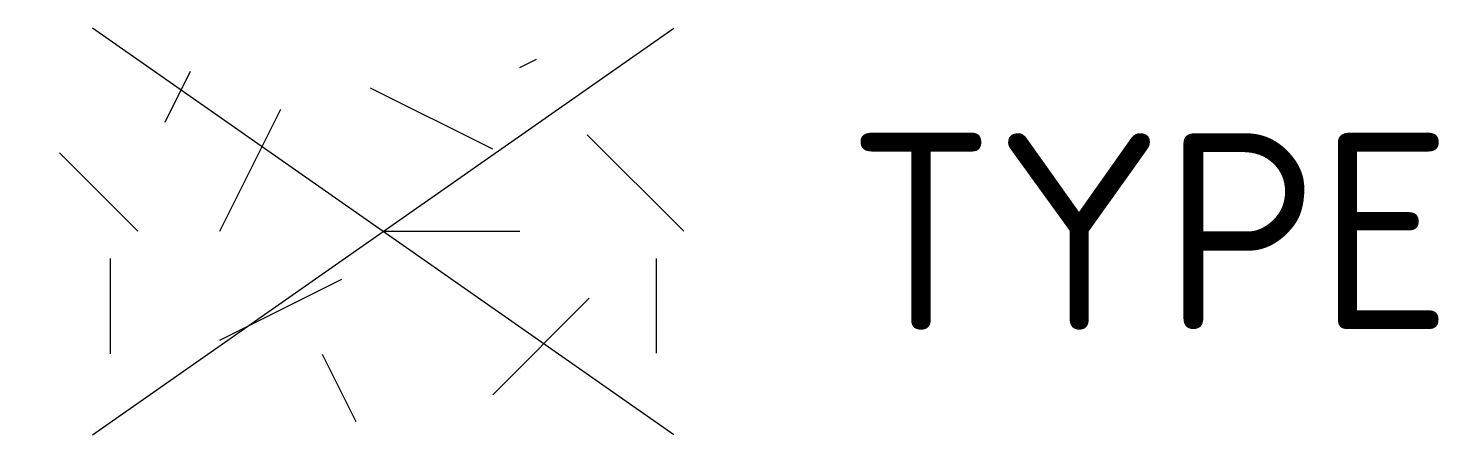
# Model space of a CAD drawing. Header units: metres. Extents: x -3.3 to 9.7, y -1.9 to 1.9.
import ezdxf
from ezdxf.enums import TextEntityAlignment as Align

# ---------------------------------------------------------------- set-up
doc = ezdxf.new("R2010")
doc.units = ezdxf.units.M
doc.layers.get('0').update_dxf_attribs({"lineweight": 25})
doc.styles.add('NLCS-ISO', font='NLCS-ISO.ttf')

msp = doc.modelspace()

# ---------------------------------------------------------------- hatches: boundary and pattern name
h = msp.add_hatch()
h.set_pattern_fill('AGR-GRAS_02-SO', color=256, scale=0.5, pattern_type=2)
h.set_pattern_definition([(0, (0, 0), (5, 5), [1.25, -3.75]), (0, (2.75, 3), (5, 5), [1.25, -3.75]), (90, (0.5, 1.75), (-5, 5), [1.25, -3.75]), (90, (2.5, 3.5), (-5, 5), [1.25, -3.75]), (45, (1, 3.5), (0, 5), [1.25, -5.821]), (135, (2.75, 0), (-5, 0), [1.25, -5.821]), (26.565, (1.25, 1.5), (5, 2e-09), [1.25, -9.9303]), (26.565, (3.5, 4), (5, 2e-09), [1.25, -9.9303]), (63.435, (3.5, 0), (3e-10, 5), [1.25, -9.9303]), (63.435, (1.25, 2.25), (3e-10, 5), [1.25, -9.9303]), (63.435, (3, 1), (3e-10, 5), [1.25, -9.9303]), (116.565, (0, 2.75), (-2e-09, 5), [1.25, -9.9303]), (153.435, (1, 0.75), (-5, 3e-10), [1.25, -9.9303])])
edge = h.paths.add_edge_path()
edge.add_ellipse((0, 0), major_axis=(-3.25, 0), ratio=0.538462, start_angle=0, end_angle=360)

# ---------------------------------------------------------------- linework, layer by layer
for p, q in [((-2.662, -1.864), (2.662, 1.864)), ((2.662, -1.864), (-2.662, 1.864))]:
    msp.add_line(p, q)

# ---------------------------------------------------------------- texts
at = {"style": 'NLCS-ISO'}
msp.add_attdef('TYPE', text='', height=1.8, dxfattribs=at).set_placement((4.25, 0), align=Align.MIDDLE_LEFT)

doc.saveas('drawing.dxf')
